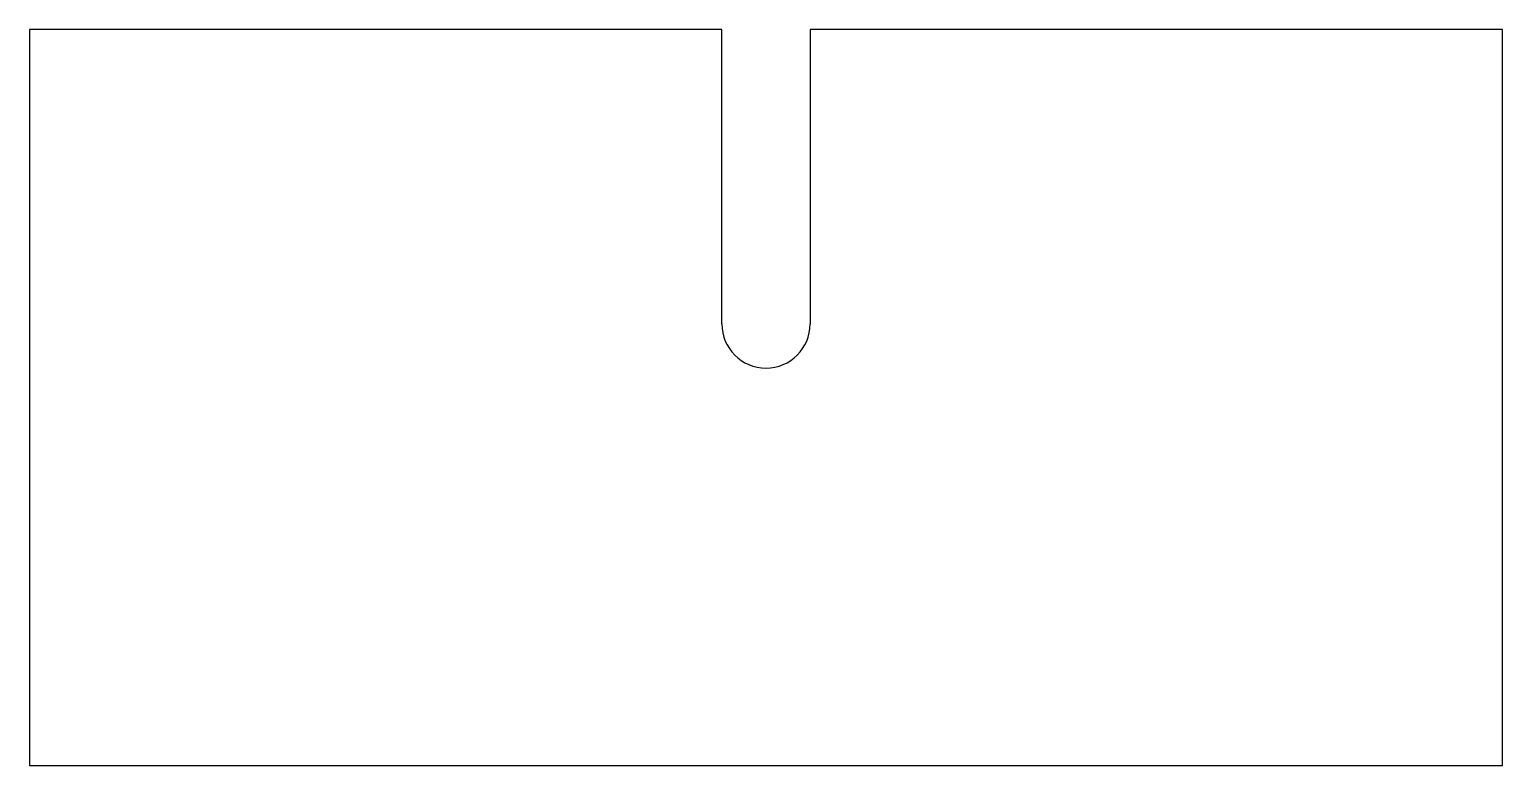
# Model space of a CAD drawing. Header units: millimetres. Extents: x 0 to 100, y 0 to 50.
import ezdxf

# ---------------------------------------------------------------- set-up
doc = ezdxf.new("R2010")
doc.units = ezdxf.units.MM
doc.layers.get('0').update_dxf_attribs({"linetype": 'CONTINUOUS'})

msp = doc.modelspace()

# ---------------------------------------------------------------- linework, layer by layer
for p, q in [((47, 50), (0, 50)), ((0, 50), (0, 0)), ((47, 30), (47, 50)), ((100, 50), (53, 50)), ((53, 50), (53, 30)), ((100, 0), (100, 50)), ((0, 0), (100, 0))]:
    msp.add_line(p, q)
msp.add_arc((50, 30), 3, -180, 0)

doc.saveas('drawing.dxf')
